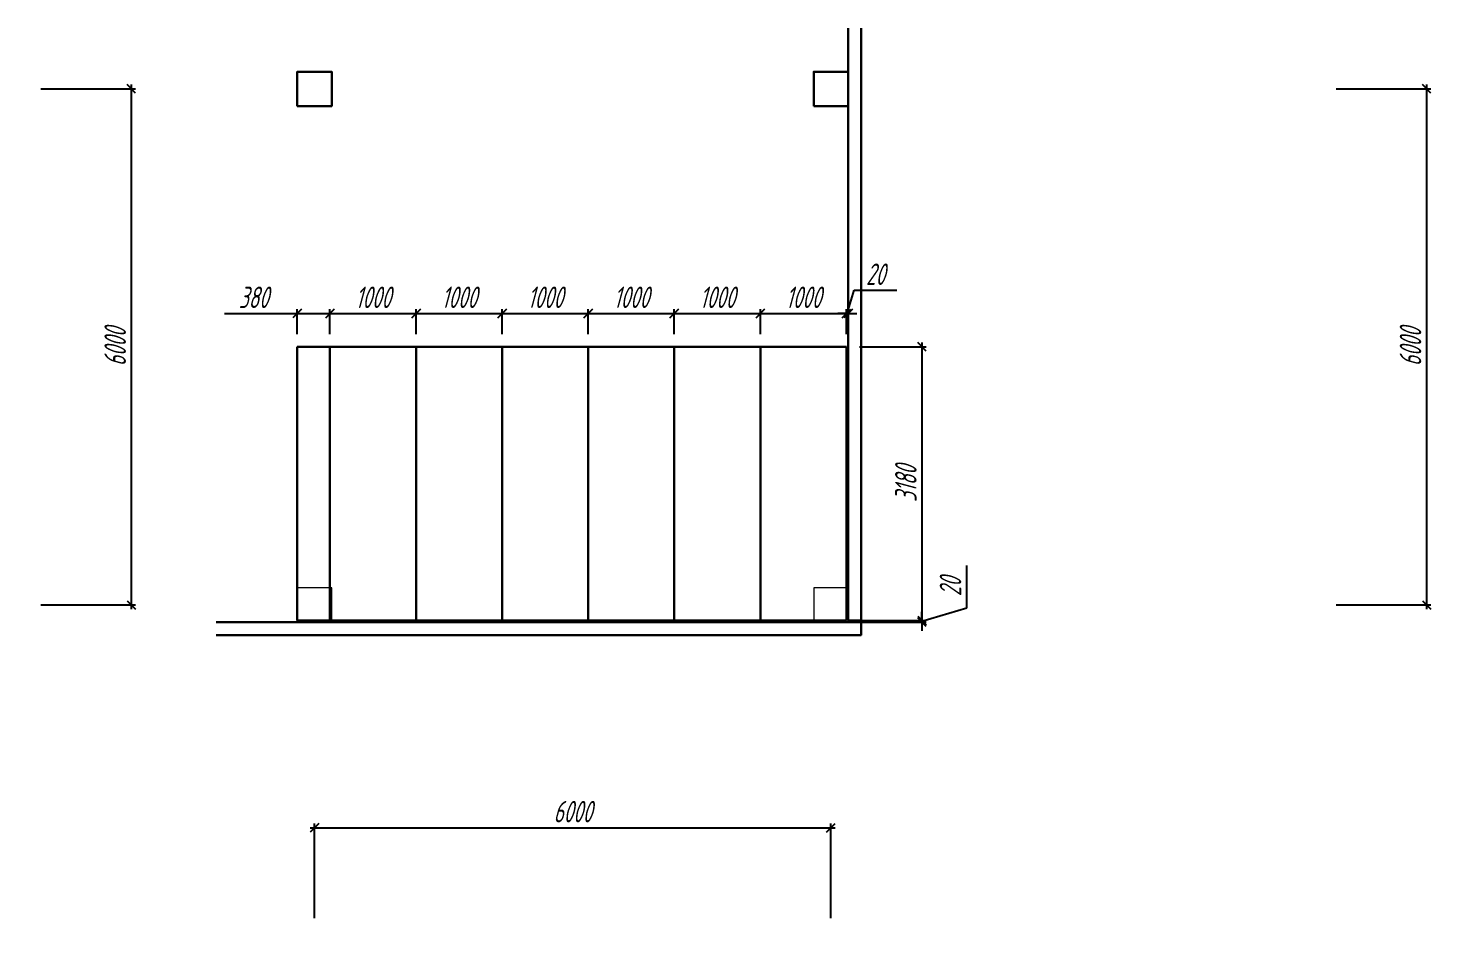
# Model space of a CAD drawing. Header units: millimetres. Extents: x -351329 to 406471, y -382937 to 111767.
# Drawn here: x -34279 to -17980, y -332459 to -321961 of the extents above; entities that cross this region are included whole.
import ezdxf

# ---------------------------------------------------------------- set-up
doc = ezdxf.new("R2010")
doc.units = ezdxf.units.MM
for name, color, linetype, lineweight in [('_Оси', 90, 'Continuous', 13), ('_Размеры', 120, 'Continuous', 13), ('_Сендвичи', 230, 'Continuous', 30), ('_Сендвичи кровля', 5, 'Continuous', 30), ('_Стены', 7, 'Continuous', 30), ('_Сэндвичи штрих', 7, 'Continuous', 5), ('выноска', 7, 'Continuous', 13)]:
    doc.layers.add(name, color=color, linetype=linetype, lineweight=lineweight)
doc.styles.add('СПДС_размеры', font='spdswin.shx', dxfattribs={"width": 0.8, "oblique": 15})
doc.dimstyles.new('СПДС', dxfattribs={"dimtxt": 2.5, "dimasz": 1, "dimexe": 0.5, "dimexo": 1.5, "dimtad": 1, "dimdec": 0, "dimtxsty": 'СПДС_размеры', "dimblk": 'OBLIQUE', "dimcen": 2.5, "dimdle": 0.5, "dimadec": 8, "dimazin": 0, "dimtfac": 1, "dimtdec": 0, "dimtix": 1, "dimtmove": 0, "dimatfit": 3, "dimfxl": 1, "dimarcsym": 0})

# ---------------------------------------------------------------- blocks, each defined once
blk = doc.blocks.new('_Oblique')
at = {"layer": 'выноска', "color": 0, "lineweight": -2}
blk.add_line((-0.5, -0.5), (0.5, 0.5), dxfattribs=at)
blk = doc.blocks.new('*D719')
at = {"layer": '_Оси', "color": 0, "lineweight": -2, "transparency": 16777216}
for p, q in [((-31001, -331259), (-24901, -331259)), ((-30951, -332309), (-30951, -331209)), ((-24951, -332309), (-24951, -331209))]:
    blk.add_line(p, q, dxfattribs=at)
at = {"layer": 'Defpoints', "color": 0, "transparency": 16777216}
for p in [(-24951, -331259), (-30951, -332459), (-24951, -332459)]:
    blk.add_point(p, dxfattribs=at)
at = {"layer": '_Оси', "color": 0, "lineweight": -2, "transparency": 16777216, "xscale": 100, "yscale": 100, "zscale": 100, "rotation": 180}
blk.add_blockref('_Oblique', (-30951, -331259), dxfattribs=at)
at = {"layer": '_Оси', "color": 0, "lineweight": -2, "transparency": 16777216, "xscale": 100, "yscale": 100, "zscale": 100}
blk.add_blockref('_Oblique', (-24951, -331259), dxfattribs=at)
at = {"layer": '_Оси', "color": 0, "lineweight": 25, "transparency": 16777216, "insert": (-27951, -331071.5), "char_height": 250, "attachment_point": 5, "style": 'СПДС_размеры'}
blk.add_mtext('6000', dxfattribs=at)
blk = doc.blocks.new('*D720')
at = {"layer": '_Оси', "color": 0, "lineweight": -2, "transparency": 16777216}
for p, q in [((-34129, -322669), (-33029, -322669)), ((-33079, -328719), (-33079, -322619)), ((-34129, -328669), (-33029, -328669))]:
    blk.add_line(p, q, dxfattribs=at)
at = {"layer": 'Defpoints', "color": 0, "transparency": 16777216}
for p in [(-34279, -322669), (-33079, -322669), (-34279, -328669)]:
    blk.add_point(p, dxfattribs=at)
at = {"layer": '_Оси', "color": 0, "lineweight": -2, "transparency": 16777216, "xscale": 100, "yscale": 100, "zscale": 100}
for p, rotation in [((-33079, -322669), 90), ((-33079, -328669), 270)]:
    blk.add_blockref('_Oblique', p, dxfattribs=dict(at, rotation=rotation))
at = {"layer": '_Оси', "color": 0, "lineweight": 25, "transparency": 16777216, "insert": (-33266.5, -325669), "char_height": 250, "attachment_point": 5, "rotation": 90, "style": 'СПДС_размеры'}
blk.add_mtext('6000', dxfattribs=at)
blk = doc.blocks.new('*D721')
at = {"layer": '_Размеры', "color": 0, "lineweight": -2, "ltscale": 100, "transparency": 16777216}
for p, q in [((-31995, -325279), (-31151, -325279)), ((-31201, -325279), (-30721, -325279)), ((-31151, -325519), (-31151, -325229)), ((-30771, -325519), (-30771, -325229))]:
    blk.add_line(p, q, dxfattribs=at)
at = {"layer": 'Defpoints', "color": 0, "ltscale": 100, "transparency": 16777216}
for p in [(-30771, -325279), (-31151, -325669), (-30771, -325669)]:
    blk.add_point(p, dxfattribs=at)
at = {"layer": '_Размеры', "color": 0, "lineweight": -2, "ltscale": 100, "transparency": 16777216, "xscale": 100, "yscale": 100, "zscale": 100, "rotation": 180}
blk.add_blockref('_Oblique', (-31151, -325279), dxfattribs=at)
at = {"layer": '_Размеры', "color": 0, "lineweight": -2, "ltscale": 100, "transparency": 16777216, "xscale": 100, "yscale": 100, "zscale": 100}
blk.add_blockref('_Oblique', (-30771, -325279), dxfattribs=at)
at = {"layer": '_Размеры', "color": 0, "ltscale": 100, "transparency": 16777216, "insert": (-31659, -325092), "char_height": 250, "attachment_point": 5, "style": 'СПДС_размеры'}
blk.add_mtext('380', dxfattribs=at)
blk = doc.blocks.new('*D722')
at = {"layer": '_Размеры', "color": 0, "lineweight": -2, "ltscale": 100, "transparency": 16777216}
for p, q in [((-30821, -325279), (-29721, -325279)), ((-30771, -325519), (-30771, -325229)), ((-29771, -325519), (-29771, -325229))]:
    blk.add_line(p, q, dxfattribs=at)
at = {"layer": 'Defpoints', "color": 0, "ltscale": 100, "transparency": 16777216}
for p in [(-29771, -325279), (-30771, -325669), (-29771, -325669)]:
    blk.add_point(p, dxfattribs=at)
at = {"layer": '_Размеры', "color": 0, "lineweight": -2, "ltscale": 100, "transparency": 16777216, "xscale": 100, "yscale": 100, "zscale": 100, "rotation": 180}
blk.add_blockref('_Oblique', (-30771, -325279), dxfattribs=at)
at = {"layer": '_Размеры', "color": 0, "lineweight": -2, "ltscale": 100, "transparency": 16777216, "xscale": 100, "yscale": 100, "zscale": 100}
blk.add_blockref('_Oblique', (-29771, -325279), dxfattribs=at)
at = {"layer": '_Размеры', "color": 0, "ltscale": 100, "transparency": 16777216, "insert": (-30271, -325091.5), "char_height": 250, "attachment_point": 5, "style": 'СПДС_размеры'}
blk.add_mtext('1000', dxfattribs=at)
blk = doc.blocks.new('*D723')
at = {"layer": '_Размеры', "color": 0, "lineweight": -2, "ltscale": 100, "transparency": 16777216}
for p, q in [((-29821, -325279), (-28721, -325279)), ((-29771, -325519), (-29771, -325229)), ((-28771, -325519), (-28771, -325229))]:
    blk.add_line(p, q, dxfattribs=at)
at = {"layer": 'Defpoints', "color": 0, "ltscale": 100, "transparency": 16777216}
for p in [(-28771, -325279), (-29771, -325669), (-28771, -325669)]:
    blk.add_point(p, dxfattribs=at)
at = {"layer": '_Размеры', "color": 0, "lineweight": -2, "ltscale": 100, "transparency": 16777216, "xscale": 100, "yscale": 100, "zscale": 100, "rotation": 180}
blk.add_blockref('_Oblique', (-29771, -325279), dxfattribs=at)
at = {"layer": '_Размеры', "color": 0, "lineweight": -2, "ltscale": 100, "transparency": 16777216, "xscale": 100, "yscale": 100, "zscale": 100}
blk.add_blockref('_Oblique', (-28771, -325279), dxfattribs=at)
at = {"layer": '_Размеры', "color": 0, "ltscale": 100, "transparency": 16777216, "insert": (-29271, -325091.5), "char_height": 250, "attachment_point": 5, "style": 'СПДС_размеры'}
blk.add_mtext('1000', dxfattribs=at)
blk = doc.blocks.new('*D724')
at = {"layer": '_Размеры', "color": 0, "lineweight": -2, "ltscale": 100, "transparency": 16777216}
for p, q in [((-28821, -325279), (-27721, -325279)), ((-28771, -325519), (-28771, -325229)), ((-27771, -325519), (-27771, -325229))]:
    blk.add_line(p, q, dxfattribs=at)
at = {"layer": 'Defpoints', "color": 0, "ltscale": 100, "transparency": 16777216}
for p in [(-27771, -325279), (-28771, -325669), (-27771, -325669)]:
    blk.add_point(p, dxfattribs=at)
at = {"layer": '_Размеры', "color": 0, "lineweight": -2, "ltscale": 100, "transparency": 16777216, "xscale": 100, "yscale": 100, "zscale": 100, "rotation": 180}
blk.add_blockref('_Oblique', (-28771, -325279), dxfattribs=at)
at = {"layer": '_Размеры', "color": 0, "lineweight": -2, "ltscale": 100, "transparency": 16777216, "xscale": 100, "yscale": 100, "zscale": 100}
blk.add_blockref('_Oblique', (-27771, -325279), dxfattribs=at)
at = {"layer": '_Размеры', "color": 0, "ltscale": 100, "transparency": 16777216, "insert": (-28271, -325091.5), "char_height": 250, "attachment_point": 5, "style": 'СПДС_размеры'}
blk.add_mtext('1000', dxfattribs=at)
blk = doc.blocks.new('*D725')
at = {"layer": '_Размеры', "color": 0, "lineweight": -2, "ltscale": 100, "transparency": 16777216}
for p, q in [((-27821, -325279), (-26721, -325279)), ((-27771, -325519), (-27771, -325229)), ((-26771, -325519), (-26771, -325229))]:
    blk.add_line(p, q, dxfattribs=at)
at = {"layer": 'Defpoints', "color": 0, "ltscale": 100, "transparency": 16777216}
for p in [(-26771, -325279), (-27771, -325669), (-26771, -325669)]:
    blk.add_point(p, dxfattribs=at)
at = {"layer": '_Размеры', "color": 0, "lineweight": -2, "ltscale": 100, "transparency": 16777216, "xscale": 100, "yscale": 100, "zscale": 100, "rotation": 180}
blk.add_blockref('_Oblique', (-27771, -325279), dxfattribs=at)
at = {"layer": '_Размеры', "color": 0, "lineweight": -2, "ltscale": 100, "transparency": 16777216, "xscale": 100, "yscale": 100, "zscale": 100}
blk.add_blockref('_Oblique', (-26771, -325279), dxfattribs=at)
at = {"layer": '_Размеры', "color": 0, "ltscale": 100, "transparency": 16777216, "insert": (-27271, -325091.5), "char_height": 250, "attachment_point": 5, "style": 'СПДС_размеры'}
blk.add_mtext('1000', dxfattribs=at)
blk = doc.blocks.new('*D726')
at = {"layer": '_Размеры', "color": 0, "lineweight": -2, "ltscale": 100, "transparency": 16777216}
for p, q in [((-26821, -325279), (-25721, -325279)), ((-26771, -325519), (-26771, -325229)), ((-25771, -325519), (-25771, -325229))]:
    blk.add_line(p, q, dxfattribs=at)
at = {"layer": 'Defpoints', "color": 0, "ltscale": 100, "transparency": 16777216}
for p in [(-25771, -325279), (-26771, -325669), (-25771, -325669)]:
    blk.add_point(p, dxfattribs=at)
at = {"layer": '_Размеры', "color": 0, "lineweight": -2, "ltscale": 100, "transparency": 16777216, "xscale": 100, "yscale": 100, "zscale": 100, "rotation": 180}
blk.add_blockref('_Oblique', (-26771, -325279), dxfattribs=at)
at = {"layer": '_Размеры', "color": 0, "lineweight": -2, "ltscale": 100, "transparency": 16777216, "xscale": 100, "yscale": 100, "zscale": 100}
blk.add_blockref('_Oblique', (-25771, -325279), dxfattribs=at)
at = {"layer": '_Размеры', "color": 0, "ltscale": 100, "transparency": 16777216, "insert": (-26271, -325091.5), "char_height": 250, "attachment_point": 5, "style": 'СПДС_размеры'}
blk.add_mtext('1000', dxfattribs=at)
blk = doc.blocks.new('*D727')
at = {"layer": '_Размеры', "color": 0, "lineweight": -2, "ltscale": 100, "transparency": 16777216}
for p, q in [((-25821, -325279), (-24721, -325279)), ((-25771, -325519), (-25771, -325229)), ((-24771, -325519), (-24771, -325229))]:
    blk.add_line(p, q, dxfattribs=at)
at = {"layer": 'Defpoints', "color": 0, "ltscale": 100, "transparency": 16777216}
for p in [(-24771, -325279), (-25771, -325669), (-24771, -325669)]:
    blk.add_point(p, dxfattribs=at)
at = {"layer": '_Размеры', "color": 0, "lineweight": -2, "ltscale": 100, "transparency": 16777216, "xscale": 100, "yscale": 100, "zscale": 100, "rotation": 180}
blk.add_blockref('_Oblique', (-25771, -325279), dxfattribs=at)
at = {"layer": '_Размеры', "color": 0, "lineweight": -2, "ltscale": 100, "transparency": 16777216, "xscale": 100, "yscale": 100, "zscale": 100}
blk.add_blockref('_Oblique', (-24771, -325279), dxfattribs=at)
at = {"layer": '_Размеры', "color": 0, "ltscale": 100, "transparency": 16777216, "insert": (-25271, -325091.5), "char_height": 250, "attachment_point": 5, "style": 'СПДС_размеры'}
blk.add_mtext('1000', dxfattribs=at)
blk = doc.blocks.new('*D728')
at = {"layer": '_Размеры', "color": 0, "lineweight": -2, "ltscale": 100, "transparency": 16777216}
for p, q in [((-24761, -325279), (-24680, -325010)), ((-24680, -325010), (-24187, -325010)), ((-24771, -325279), (-24871, -325279)), ((-24771, -325519), (-24771, -325229)), ((-24771, -325279), (-24751, -325279)), ((-24771, -325279), (-24751, -325279)), ((-24751, -325527), (-24751, -325229)), ((-24751, -325279), (-24651, -325279))]:
    blk.add_line(p, q, dxfattribs=at)
at = {"layer": 'Defpoints', "color": 0, "ltscale": 100, "transparency": 16777216}
for p in [(-24751, -325279), (-24771, -325669), (-24751, -325677)]:
    blk.add_point(p, dxfattribs=at)
at = {"layer": '_Размеры', "color": 0, "lineweight": -2, "ltscale": 100, "transparency": 16777216, "xscale": 100, "yscale": 100, "zscale": 100}
blk.add_blockref('_Oblique', (-24771, -325279), dxfattribs=at)
at = {"layer": '_Размеры', "color": 0, "lineweight": -2, "ltscale": 100, "transparency": 16777216, "xscale": 100, "yscale": 100, "zscale": 100, "rotation": 180}
blk.add_blockref('_Oblique', (-24751, -325279), dxfattribs=at)
at = {"layer": '_Размеры', "color": 0, "ltscale": 100, "transparency": 16777216, "insert": (-24434, -324823), "char_height": 250, "attachment_point": 5, "style": 'СПДС_размеры'}
blk.add_mtext('20', dxfattribs=at)
blk = doc.blocks.new('*D729')
at = {"layer": '_Размеры', "color": 0, "lineweight": -2, "ltscale": 100, "transparency": 16777216}
for p, q in [((-23893, -325619), (-23893, -328899)), ((-24621, -325669), (-23843, -325669)), ((-24621, -328849), (-23843, -328849))]:
    blk.add_line(p, q, dxfattribs=at)
at = {"layer": 'Defpoints', "color": 0, "ltscale": 100, "transparency": 16777216}
for p in [(-24771, -325669), (-24771, -328849), (-23893, -328849)]:
    blk.add_point(p, dxfattribs=at)
at = {"layer": '_Размеры', "color": 0, "lineweight": -2, "ltscale": 100, "transparency": 16777216, "xscale": 100, "yscale": 100, "zscale": 100}
for p, rotation in [((-23893, -325669), 90), ((-23893, -328849), 270)]:
    blk.add_blockref('_Oblique', p, dxfattribs=dict(at, rotation=rotation))
at = {"layer": '_Размеры', "color": 0, "ltscale": 100, "transparency": 16777216, "insert": (-24080.5, -327259), "char_height": 250, "attachment_point": 5, "rotation": 90, "style": 'СПДС_размеры'}
blk.add_mtext('3180', dxfattribs=at)
blk = doc.blocks.new('*D730')
at = {"layer": '_Размеры', "color": 0, "lineweight": -2, "ltscale": 100, "transparency": 16777216}
for p, q in [((-23374, -328703), (-23374, -328210)), ((-23893, -328859), (-23374, -328703)), ((-23893, -328849), (-23893, -328749)), ((-24801, -328869), (-23843, -328869)), ((-24621, -328849), (-23843, -328849)), ((-23893, -328849), (-23893, -328869)), ((-23893, -328849), (-23893, -328869)), ((-23893, -328869), (-23893, -328969))]:
    blk.add_line(p, q, dxfattribs=at)
at = {"layer": 'Defpoints', "color": 0, "ltscale": 100, "transparency": 16777216}
for p in [(-24951, -328869), (-24771, -328849), (-23893, -328869)]:
    blk.add_point(p, dxfattribs=at)
at = {"layer": '_Размеры', "color": 0, "lineweight": -2, "ltscale": 100, "transparency": 16777216, "xscale": 100, "yscale": 100, "zscale": 100}
for p, rotation in [((-23893, -328849), 270), ((-23893, -328869), 90)]:
    blk.add_blockref('_Oblique', p, dxfattribs=dict(at, rotation=rotation))
at = {"layer": '_Размеры', "color": 0, "ltscale": 100, "transparency": 16777216, "insert": (-23562, -328457), "char_height": 250, "attachment_point": 5, "rotation": 90, "style": 'СПДС_размеры'}
blk.add_mtext('20', dxfattribs=at)
blk = doc.blocks.new('*D737')
at = {"layer": '_Оси', "color": 0, "lineweight": -2, "transparency": 16777216}
for p, q in [((-19080, -322669), (-17980, -322669)), ((-18030, -322619), (-18030, -328719)), ((-19080, -328669), (-17980, -328669))]:
    blk.add_line(p, q, dxfattribs=at)
at = {"layer": 'Defpoints', "color": 0, "transparency": 16777216}
for p in [(-19230, -322669), (-19230, -328669), (-18030, -328669)]:
    blk.add_point(p, dxfattribs=at)
at = {"layer": '_Оси', "color": 0, "lineweight": -2, "transparency": 16777216, "xscale": 100, "yscale": 100, "zscale": 100}
for p, rotation in [((-18030, -322669), 90), ((-18030, -328669), 270)]:
    blk.add_blockref('_Oblique', p, dxfattribs=dict(at, rotation=rotation))
at = {"layer": '_Оси', "color": 0, "lineweight": 25, "transparency": 16777216, "insert": (-18217.5, -325669), "char_height": 250, "attachment_point": 5, "rotation": 90, "style": 'СПДС_размеры'}
blk.add_mtext('6000', dxfattribs=at)

msp = doc.modelspace()

# ---------------------------------------------------------------- linework, layer by layer
at = {"layer": '_Сендвичи', "ltscale": 100}
for points in [[(-24751, -321961), (-24751, -328849), (-24601, -328849), (-24601, -321961)], [(-32094, -329019), (-24601, -329019), (-24601, -328869), (-32094, -328869)]]:
    msp.add_lwpolyline(points, dxfattribs=at)
at = {"layer": '_Сендвичи кровля', "ltscale": 100}
for p, q in [((-31151, -328849), (-31151, -325669)), ((-31151, -325669), (-24771, -325669)), ((-30771, -325669), (-30771, -328849)), ((-29771, -325669), (-29771, -328849)), ((-28771, -325669), (-28771, -328849)), ((-27771, -325669), (-27771, -328849)), ((-26771, -325669), (-26771, -328849)), ((-25771, -325669), (-25771, -328849)), ((-24771, -325669), (-24771, -328849)), ((-24771, -328849), (-31151, -328849))]:
    msp.add_line(p, q, dxfattribs=at)
at = {"layer": '_Стены', "ltscale": 100}
for points in [[(-31151, -322869), (-30751, -322869), (-30751, -322469), (-31151, -322469)], [(-25151, -322869), (-24751, -322869), (-24751, -322469), (-25151, -322469)]]:
    msp.add_lwpolyline(points, close=True, dxfattribs=at)
at = {"layer": '_Сэндвичи штрих', "ltscale": 100}
for points in [[(-31151, -328869), (-30751, -328869), (-30751, -328469), (-31151, -328469)], [(-25151, -328869), (-24751, -328869), (-24751, -328469), (-25151, -328469)]]:
    msp.add_lwpolyline(points, close=True, dxfattribs=at)

# ---------------------------------------------------------------- dimensions: what is measured, and where the dimension line sits
at = {"layer": '_Оси', "lineweight": 25}
for base, p1, p2, angle, picture, middle in [((-33079, -322669), (-34279, -328669), (-34279, -322669), 270, '*D720', (-33266.5, -325669)), ((-18030, -328669), (-19230, -322669), (-19230, -328669), 90, '*D737', (-18217.5, -325669))]:
    dim = msp.add_linear_dim(base=base, p1=p1, p2=p2, angle=angle, dimstyle='СПДС', override={"dimscale": 100}, dxfattribs=at)
    dim.commit()
    dim.dimension.update_dxf_attribs({"geometry": picture, "text_midpoint": middle})
dim = msp.add_linear_dim(base=(-24951, -331259), p1=(-30951, -332459), p2=(-24951, -332459), dimstyle='СПДС', override={"dimscale": 100}, dxfattribs=at)
dim.commit()
dim.dimension.update_dxf_attribs({"geometry": '*D719', "text_midpoint": (-27951, -331071.5)})
at = {"layer": '_Размеры', "ltscale": 100}
for base, p1, p2, picture, middle in [((-24751, -325279), (-24771, -325669), (-24751, -325677), '*D728', (-24617.9, -324822.8)), ((-29771, -325279), (-30771, -325669), (-29771, -325669), '*D722', (-30271, -325091.5)), ((-28771, -325279), (-29771, -325669), (-28771, -325669), '*D723', (-29271, -325091.5)), ((-27771, -325279), (-28771, -325669), (-27771, -325669), '*D724', (-28271, -325091.5)), ((-26771, -325279), (-27771, -325669), (-26771, -325669), '*D725', (-27271, -325091.5)), ((-25771, -325279), (-26771, -325669), (-25771, -325669), '*D726', (-26271, -325091.5)), ((-24771, -325279), (-25771, -325669), (-24771, -325669), '*D727', (-25271, -325091.5))]:
    dim = msp.add_linear_dim(base=base, p1=p1, p2=p2, dimstyle='СПДС', override={"dimscale": 100, "dimtix": 0, "dimtmove": 1}, dxfattribs=at)
    dim.commit()
    dim.dimension.update_dxf_attribs({"geometry": picture, "text_midpoint": middle})
dim = msp.add_linear_dim(base=(-30771, -325279), p1=(-31151, -325669), p2=(-30771, -325669), dimstyle='СПДС', override={"dimscale": 100, "dimtix": 0, "dimtmove": 1}, dxfattribs=at)
dim.commit()
dim.dimension.update_dxf_attribs({"geometry": '*D721', "text_midpoint": (-31659, -325279), "dimtype": 160})
for base, p1, p2, picture, middle in [((-23893, -328849), (-24771, -325669), (-24771, -328849), '*D729', (-24080.5, -327259)), ((-23893, -328869), (-24771, -328849), (-24951, -328869), '*D730', (-23561.7, -328640.9))]:
    dim = msp.add_linear_dim(base=base, p1=p1, p2=p2, angle=90, dimstyle='СПДС', override={"dimscale": 100, "dimtix": 0, "dimtmove": 1}, dxfattribs=at)
    dim.commit()
    dim.dimension.update_dxf_attribs({"geometry": picture, "text_midpoint": middle})

doc.saveas('drawing.dxf')
